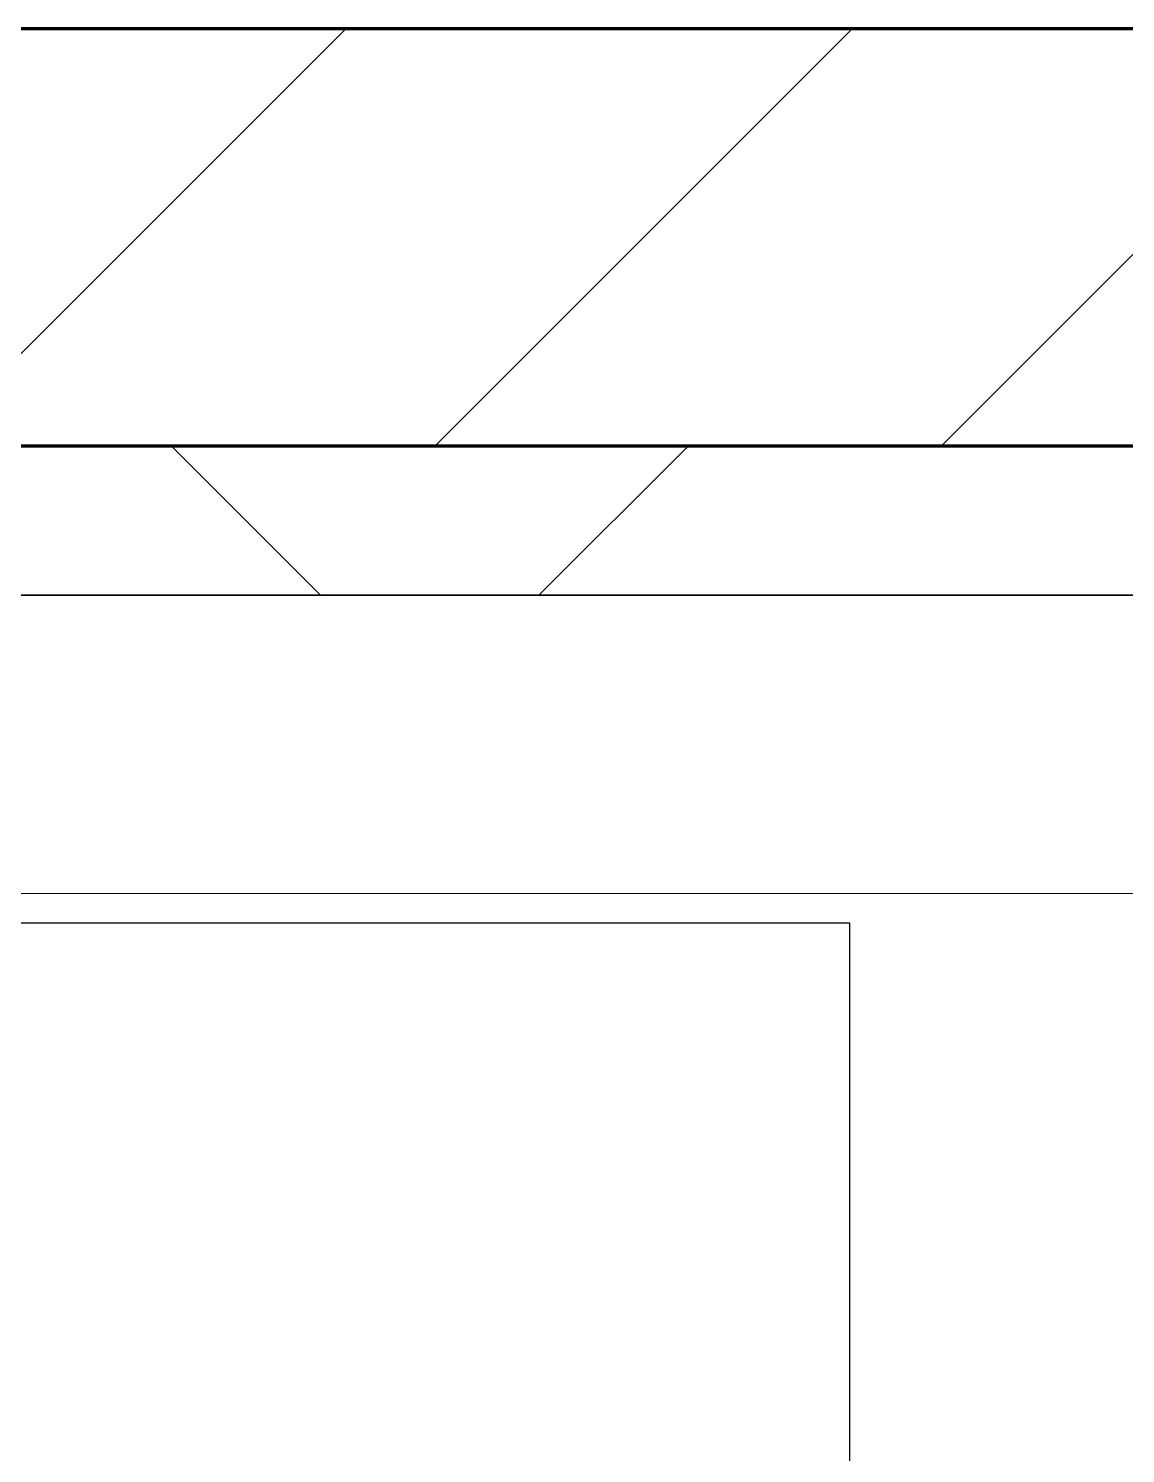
# Model space of a CAD drawing. Header units: millimetres. Extents: x -853432 to -773672, y -18171 to 22484.
# Drawn here: x -844207.6 to -843840, y 11416.2 to 11894 of the extents above; entities that cross this region are included whole.
import ezdxf
from ezdxf.xclip import XClip

# ---------------------------------------------------------------- set-up
doc = ezdxf.new("R2010")
doc.units = ezdxf.units.MM
doc.header["$XCLIPFRAME"] = 0
doc.layers.add('000 - WIPEOUT', color=250, linetype='Continuous')
doc.layers.add('A11_ALU.SOLID SHEET', color=2, linetype='Continuous')
for name, color, linetype, lineweight in [('A-GLAZ-CURT', 2, 'Continuous', 9), ('A-WALL', 5, 'Continuous', 35), ('A-WALL-FNSH', 2, 'Continuous', 35), ('A-WALL-PATT', 1, 'Continuous', 35), ('WALL-E', 2, 'Continuous', 35)]:
    doc.layers.add(name, color=color, linetype=linetype, lineweight=lineweight)

# ---------------------------------------------------------------- blocks, each defined once
blk = doc.blocks.new('System Panel - DPA-AR_Metal Ceiling Rectangular Panel-15987054-4251-01 ENLARGED CONCOURSE LEVEL - REFLECTED CEILING PLAN - SHEET 2')
at = {"layer": 'A-GLAZ-CURT'}
for p, q in [((-847507.46, 11604.02), (-845107.46, 11604.02)), ((-845107.46, 11604.02), (-847507.46, 11604.02))]:
    blk.add_line(p, q, dxfattribs=at)
blk = doc.blocks.new('PPLS-PP19_Custom Tile Pattern - Custom Tile Pattern-V67-4251-01 ENLARGED CONCOURSE LEVEL - REFLECTED CEILING PLAN - SHEET 2')
at = {"layer": 'A-GLAZ-CURT'}
for p, q in [((-300, 0), (300, 0)), ((300, 0), (-300, 0)), ((195.99, 0), (213.31, 0)), ((213.31, 0), (195.99, 0)), ((230.06, 0), (300, 0)), ((-300, -50), (300, -50)), ((300, -50), (-300, -50))]:
    blk.add_line(p, q, dxfattribs=at)
for points, knots in [([(94.4, 0), (94.4, 0), (94.64, 0), (99.11, 0), (108.97, 0), (120.79, 0), (139.94, 0), (163.31, 0), (185.23, 0), (193.62, 0), (194.69, 0), (194.79, 0)], [-2348.345796, -2348.345796, -2348.345796, -2348.345796, -2310.419338, -2233.599744, -2052.234781, -1843.028543, -1530.39897, -1095.004608, -529.74427, -295.064701, -265.121568, -265.121568, -265.121568, -265.121568]), ([(157.9, 0), (156.77, 0), (151.67, 0), (143.29, 0), (134.04, 0), (126.24, 0), (118.6, 0), (114.23, 0), (111.98, 0), (105.94, 0), (105.39, 0), (105.3, 0)], [-10292.955006, -10292.955006, -10292.955006, -10292.955006, -10098.273015, -9847.788484, -9677.714971, -9567.007022, -9453.21225, -9220.200448, -9012.77275, -8966.157302, -8942.008548, -8942.008548, -8942.008548, -8942.008548]), ([(168.37, 0), (167.68, 0), (162.47, 0), (147.16, 0), (119.85, 0), (105.98, 0)], [-543.375029, -543.375029, -543.375029, -543.375029, -530.793311, -458.593899, -403.157171, -403.157171, -403.157171, -403.157171]), ([(128.58, 0), (128.8, 0), (130.16, 0), (139.26, 0), (152.67, 0), (161.24, 0), (162.19, 0), (162.75, 0)], [-633.326174, -633.326174, -633.326174, -633.326174, -627.736123, -618.981161, -602.094757, -592.980799, -581.414464, -581.414464, -581.414464, -581.414464]), ([(174.2, 0), (172.03, 0), (168.39, 0), (161.95, 0), (161.28, 0), (158.35, 0), (157.85, 0), (157.77, 0)], [-10979.152007, -10979.152007, -10979.152007, -10979.152007, -10839.086983, -10768.332124, -10666.779182, -10580.760289, -10550.278881, -10550.278881, -10550.278881, -10550.278881]), ([(300, 0), (286.53, 0), (254.22, 0), (207.11, 0), (177.41, 0), (159.34, 0), (158.33, 0), (158.3, 0)], [-285.253232, -285.253232, -285.253232, -285.253232, -244.693688, -187.987675, -143.776725, -129.632772, -123.352749, -123.352749, -123.352749, -123.352749]), ([(159.07, 0), (159.13, 0), (160.84, 0), (165.21, 0), (174.15, 0), (185.98, 0), (208.82, 0), (219.42, 0), (230.06, 0)], [-115.643202, -115.643202, -115.643202, -115.643202, -114.681583, -87.660824, -65.295536, -41.623857, -24.459831, 0, 0, 0, 0]), ([(162.75, 0), (165.4, 0), (170.91, 0), (172.61, 0), (172.61, 0)], [-111.264224, -111.264224, -111.264224, -111.264224, -56.742688, -19.085662, -19.085662, -19.085662, -19.085662]), ([(173.97, 0), (173.78, 0), (171.99, 0), (169.67, 0), (168.99, 0)], [-8162.751079, -8162.751079, -8162.751079, -8162.751079, -8152.463617, -8069.855175, -8069.855175, -8069.855175, -8069.855175]), ([(171.51, 0), (176.48, 0), (193.23, 0), (201.73, 0), (208.81, 0), (213.9, 0), (241.96, 0), (266.73, 0), (281.71, 0), (291.71, 0), (296.52, 0), (297.86, 0), (298.09, 0)], [-7971.819559, -7971.819559, -7971.819559, -7971.819559, -7784.112253, -7606.717214, -7289.299508, -7042.621073, -6582.165592, -6068.460911, -5766.029927, -5566.724884, -5280.360606, -5199.253518, -5199.253518, -5199.253518, -5199.253518]), ([(172.07, 0), (177.66, 0), (187.87, 0), (201.08, 0), (207.47, 0), (213.96, 0), (215.11, 0)], [-255.364076, -255.364076, -255.364076, -255.364076, -237.955587, -223.92608, -215.862851, -208.75215, -208.75215, -208.75215, -208.75215]), ([(215.22, 0), (214.62, 0), (210.55, 0), (203.98, 0), (189.27, 0), (178.75, 0), (174.7, 0)], [-203.825446, -203.825446, -203.825446, -203.825446, -198.527383, -184.406837, -162.427601, -148.76164, -148.76164, -148.76164, -148.76164]), ([(193.8, 0), (193.33, 0), (190.11, 0), (184.41, 0), (176.47, 0), (174.73, 0)], [-11665.349007, -11665.349007, -11665.349007, -11665.349007, -11565.880756, -11105.624034, -10990.660139, -10990.660139, -10990.660139, -10990.660139]), ([(247.1, 0), (246.76, 0), (245.04, 0), (238.34, 0), (226.56, 0), (221.1, 0), (200.27, 0), (183.51, 0), (176.09, 0), (174.8, 0)], [-9649.085549, -9649.085549, -9649.085549, -9649.085549, -9581.591397, -9406.094246, -9221.510254, -9016.44624, -8717.832359, -8253.978395, -8178.368202, -8178.368202, -8178.368202, -8178.368202]), ([(300, 0), (288.22, 0), (262, 0), (230.43, 0), (219.94, 0), (219.02, 0)], [-12528.858583, -12528.858583, -12528.858583, -12528.858583, -11905.454923, -11162.864862, -10856.732305, -10856.732305, -10856.732305, -10856.732305]), ([(219.9, 0), (220.86, 0), (227.84, 0), (242.06, 0), (246.54, 0), (246.96, 0)], [-10670.940496, -10670.940496, -10670.940496, -10670.940496, -10511.382485, -9925.173265, -9834.877357, -9834.877357, -9834.877357, -9834.877357]), ([(284.76, 0), (284.76, 0), (285.09, 0), (287.47, 0), (293.59, 0), (297.76, 0), (300, 0)], [-4110.630118, -4110.630118, -4110.630118, -4110.630118, -4053.389046, -3959.664717, -3862.421465, -3746.95702, -3746.95702, -3746.95702, -3746.95702]), ([(297.38, 0), (295.84, 0), (291.62, 0), (285.38, 0), (284.87, 0)], [-4803.172655, -4803.172655, -4803.172655, -4803.172655, -4358.271401, -4143.037883, -4143.037883, -4143.037883, -4143.037883])]:
    blk.add_open_spline(points, degree=3, knots=knots, dxfattribs=at)
for points in [[(168.74, 0), (168.74, 0), (169.81, 0), (171.51, 0)], [(173.67, 0), (172.28, 0), (170.89, 0), (169.49, 0)], [(195.11, 0), (194.91, 0), (194.44, 0), (193.8, 0)]]:
    blk.add_open_spline(points, degree=3, dxfattribs=at)
blk = doc.blocks.new('PPLS-PP19_Custom Tile Pattern - Custom Tile Pattern-V68-4251-01 ENLARGED CONCOURSE LEVEL - REFLECTED CEILING PLAN - SHEET 2')
at = {"layer": 'A-GLAZ-CURT'}
for p, q in [((-300, 0), (300, 0)), ((300, 0), (-300, 0)), ((-293.07, 0), (-287.44, 0)), ((-287.44, 0), (-293.07, 0)), ((-287, 0), (-275.75, 0)), ((-275.75, 0), (-287, 0)), ((-222.32, 0), (-205, 0)), ((-205, 0), (-222.32, 0)), ((-300, -50), (300, -50)), ((300, -50), (-300, -50))]:
    blk.add_line(p, q, dxfattribs=at)
at = {"layer": 'A-GLAZ-CURT', "flags": 128}
for points in [[(-300, 0), (-291.56, 0), (-283.3, 0), (-275.2, 0), (-267.26, 0), (-259.45, 0), (-251.77, 0), (-244.2, 0), (-236.74, 0), (-229.36, 0), (-222.06, 0), (-214.83, 0), (-207.71, 0), (-200.76, 0), (-194.02, 0), (-187.54, 0), (-181.38, 0), (-175.58, 0), (-170.25, 0), (-165.64, 0), (-162.01, 0), (-159.53, 0), (-157.46, 0), (-154.52, 0), (-149.56, 0)], [(-150.63, 0), (-155.53, 0), (-160.27, 0), (-164.95, 0), (-169.65, 0), (-174.47, 0), (-179.49, 0), (-184.81, 0), (-190.44, 0), (-196.37, 0), (-202.58, 0), (-209.04, 0), (-215.73, 0), (-222.63, 0), (-229.72, 0), (-236.97, 0), (-244.39, 0), (-251.96, 0), (-259.67, 0), (-267.51, 0), (-275.48, 0), (-283.55, 0), (-291.73, 0), (-300, 0)], [(-125.17, 0), (-128.55, 0), (-134.16, 0), (-140.03, 0), (-145.5, 0), (-149.55, 0)], [(-149.42, 0), (-141.84, 0), (-132.81, 0), (-126.08, 0)]]:
    blk.add_lwpolyline(points, dxfattribs=at)
at = {"layer": 'A-GLAZ-CURT'}
for points in [[(-300, 0), (-295.85, 0), (-291.72, 0), (-287.63, 0)], [(-152.35, 0), (-151.53, 0), (-150.63, 0), (-149.65, 0)], [(-72.93, 0), (-74.89, 0), (-77.38, 0), (-80.14, 0)]]:
    blk.add_open_spline(points, degree=3, dxfattribs=at)
for points, knots in [([(-149.53, 0), (-168.87, 0), (-209.41, 0), (-262.56, 0), (-294.48, 0), (-300, 0)], [-16721.682787, -16721.682787, -16721.682787, -16721.682787, -15131.813646, -13729.592194, -13439.944408, -13439.944408, -13439.944408, -13439.944408]), ([(-287.42, 0), (-276.45, 0), (-233.33, 0), (-174.61, 0), (-129.95, 0), (-110.8, 0), (-99.5, 0), (-91.46, 0)], [-5097.392285, -5097.392285, -5097.392285, -5097.392285, -4502.809032, -2700.551212, -1002.059161, -460.363443, 0, 0, 0, 0]), ([(-150.23, 0), (-150.53, 0), (-152.59, 0), (-158.72, 0), (-174.02, 0), (-185.59, 0), (-209.77, 0), (-232.01, 0), (-255.22, 0), (-262.59, 0), (-264.9, 0), (-265.4, 0)], [-2523.617513, -2523.617513, -2523.617513, -2523.617513, -2477.344047, -2237.412286, -2029.680487, -1755.085331, -1400.429864, -858.079193, -543.655514, -208.940337, 0, 0, 0, 0]), ([(-258.6, 0), (-257.91, 0), (-254.26, 0), (-241.25, 0), (-225.99, 0), (-213.1, 0), (-200.2, 0), (-185.8, 0), (-171.77, 0), (-158.7, 0), (-157.22, 0)], [-5722.54675, -5722.54675, -5722.54675, -5722.54675, -5657.471696, -5413.335975, -5017.494783, -4832.723979, -4666.091899, -4349.945572, -4000.813434, -3840.635403, -3840.635403, -3840.635403, -3840.635403]), ([(-149.6, 0), (-152.69, 0), (-162.6, 0), (-177.91, 0), (-199.46, 0), (-216.65, 0), (-231.26, 0), (-233.46, 0), (-234, 0)], [-2276.373206, -2276.373206, -2276.373206, -2276.373206, -2113.765672, -1763.376603, -1422.553702, -978.033455, -846.069444, -682.911962, -682.911962, -682.911962, -682.911962]), ([(-233.49, 0), (-233.44, 0), (-232.38, 0), (-230.74, 0), (-225.3, 0), (-223.63, 0)], [-455.274641, -455.274641, -455.274641, -455.274641, -440.605512, -119.536984, 0, 0, 0, 0]), ([(-223.63, 0), (-219.39, 0), (-206.17, 0), (-188.58, 0), (-169.02, 0), (-152.12, 0), (-136.84, 0), (-127.33, 0), (-124.19, 0), (-123.43, 0), (-123.28, 0)], [-5463.295695, -5463.295695, -5463.295695, -5463.295695, -5161.076232, -4739.070012, -4465.409639, -4149.119819, -3839.893365, -3647.167523, -3488.92562, -3439.852845, -3439.852845, -3439.852845, -3439.852845]), ([(-118.78, 0), (-121.86, 0), (-126.28, 0), (-136.96, 0), (-146.69, 0), (-149.37, 0), (-149.87, 0)], [-5938.474035, -5938.474035, -5938.474035, -5938.474035, -5700.061948, -5508.838257, -5298.784692, -5232.923633, -5232.923633, -5232.923633, -5232.923633]), ([(-149.54, 0), (-148.97, 0), (-146.47, 0), (-143.57, 0), (-138.62, 0)], [-3415.089356, -3415.089356, -3415.089356, -3415.089356, -3371.022232, -3227.460399, -3227.460399, -3227.460399, -3227.460399]), ([(-133.82, 0), (-135.51, 0), (-137.8, 0), (-146.26, 0), (-148.93, 0), (-149.53, 0)], [-2731.647847, -2731.647847, -2731.647847, -2731.647847, -2418.507304, -2308.929706, -2277.605446, -2277.605446, -2277.605446, -2277.605446]), ([(-137.88, 0), (-140.56, 0), (-146.73, 0), (-147.55, 0), (-149.41, 0)], [-3187.727384, -3187.727384, -3187.727384, -3187.727384, -2919.378265, -2570.193161, -2570.193161, -2570.193161, -2570.193161]), ([(-80.58, 0), (-81.32, 0), (-95.45, 0), (-118.24, 0), (-144.22, 0), (-149.12, 0)], [-19037.359259, -19037.359259, -19037.359259, -19037.359259, -18935.241197, -17136.203329, -16733.021146, -16733.021146, -16733.021146, -16733.021146]), ([(-26.75, 0), (-27.82, 0), (-36.18, 0), (-53.55, 0), (-78.2, 0), (-110.94, 0), (-130.52, 0), (-147.74, 0), (-149.07, 0)], [-8718.362214, -8718.362214, -8718.362214, -8718.362214, -8532.293389, -8073.216054, -7508.296369, -7004.680444, -6449.282163, -6277.220794, -6277.220794, -6277.220794, -6277.220794]), ([(-148.61, 0), (-146.67, 0), (-141.78, 0), (-127.26, 0), (-107.3, 0), (-90.42, 0), (-75.26, 0), (-68.41, 0), (-65.12, 0), (-63.63, 0)], [-4825.010153, -4825.010153, -4825.010153, -4825.010153, -4440.880425, -4054.690705, -3793.097032, -3402.597032, -3144.956779, -3050.982048, -2969.237017, -2969.237017, -2969.237017, -2969.237017]), ([(-148.23, 0), (-146.94, 0), (-140.15, 0), (-137.28, 0), (-133.93, 0), (-128.78, 0), (-126.5, 0)], [-6162.058746, -6162.058746, -6162.058746, -6162.058746, -6017.569127, -5560.701257, -5364.112219, -5231.017328, -5231.017328, -5231.017328, -5231.017328]), ([(-86.16, 0), (-91.37, 0), (-104.13, 0), (-122.65, 0), (-139.03, 0), (-146.11, 0), (-146.95, 0)], [-1681.3698, -1681.3698, -1681.3698, -1681.3698, -1374.161226, -945.742622, -741.901385, -489.130243, -489.130243, -489.130243, -489.130243]), ([(-146.69, 0), (-146.59, 0), (-145.49, 0), (-135.69, 0), (-128.29, 0), (-125.15, 0)], [-420.34245, -420.34245, -420.34245, -420.34245, -406.956646, -290.263673, 0, 0, 0, 0]), ([(-127.41, 0), (-131.63, 0), (-133.16, 0), (-134.09, 0), (-134.15, 0)], [-8540.990293, -8540.990293, -8540.990293, -8540.990293, -8266.114998, -8246.473386, -8246.473386, -8246.473386, -8246.473386]), ([(-134.15, 0), (-133.32, 0), (-130.31, 0), (-117.33, 0), (-95, 0), (-84.18, 0), (-80.58, 0)], [-7657.439573, -7657.439573, -7657.439573, -7657.439573, -7293.749979, -6839.55839, -6236.997189, -5898.149699, -5898.149699, -5898.149699, -5898.149699]), ([(-120.13, 0), (-120.14, 0), (-120.24, 0), (-121.3, 0), (-129.25, 0), (-133.82, 0)], [-2933.992132, -2933.992132, -2933.992132, -2933.992132, -2920.575025, -2840.280255, -2731.647847, -2731.647847, -2731.647847, -2731.647847]), ([(-113.43, 0), (-113.44, 0), (-113.96, 0), (-119.73, 0), (-125.43, 0), (-127.03, 0), (-127.41, 0)], [-328.499627, -328.499627, -328.499627, -328.499627, -282.672656, -98.539552, -24.539552, 0, 0, 0, 0]), ([(-126.5, 0), (-122.44, 0), (-108.71, 0), (-86.68, 0), (-63.44, 0), (-54.4, 0), (-48.53, 0), (-30.79, 0), (-18.03, 0), (8.61, 0), (15.02, 0), (22.91, 0), (31, 0), (39.04, 0), (51.19, 0), (58.74, 0), (61.34, 0), (61.45, 0)], [-5231.017328, -5231.017328, -5231.017328, -5231.017328, -4994.692869, -4542.524482, -4008.285538, -3689.699207, -3546.54457, -3315.260113, -2864.387349, -2439.246196, -2084.094819, -1956.422387, -1818.904206, -1645.594513, -1443.202566, -1228.752106, -1120.932285, -1120.932285, -1120.932285, -1120.932285]), ([(-125.15, 0), (-124.93, 0), (-121.96, 0), (-113.01, 0), (-98.9, 0), (-89.16, 0), (-81.95, 0), (-80.59, 0)], [-3362.7396, -3362.7396, -3362.7396, -3362.7396, -3342.215224, -3074.362186, -2902.289527, -2605.247022, -2536.094159, -2536.094159, -2536.094159, -2536.094159]), ([(-122.08, 0), (-122.01, 0), (-121.69, 0), (-121.2, 0), (-120.88, 0)], [-3136.336417, -3136.336417, -3136.336417, -3136.336417, -3110.304437, -3035.164275, -3035.164275, -3035.164275, -3035.164275]), ([(-36.33, 0), (-36.43, 0), (-37.27, 0), (-45.02, 0), (-46.13, 0), (-60.59, 0), (-81.23, 0), (-99.51, 0), (-114.02, 0), (-117.28, 0), (-118.78, 0)], [-1855.773136, -1855.773136, -1855.773136, -1855.773136, -1810.870157, -1672.078046, -1405.135169, -1060.00838, -740.068933, -229.489605, -116.330425, 0, 0, 0, 0]), ([(-117.74, 0), (-117.19, 0), (-114.78, 0), (-113.43, 0), (-113.43, 0)], [-821.249067, -821.249067, -821.249067, -821.249067, -394.672656, -330.879064, -330.879064, -330.879064, -330.879064]), ([(-80.59, 0), (-81.63, 0), (-92.01, 0), (-107.61, 0), (-116.56, 0), (-117.56, 0)], [-2277.842043, -2277.842043, -2277.842043, -2277.842043, -2193.204658, -1433.981041, -985.49888, -985.49888, -985.49888, -985.49888]), ([(-115.82, 0), (-114.96, 0), (-110.41, 0), (-96.78, 0), (-71.33, 0), (-42.53, 0), (-12.78, 0), (4.23, 0), (9.64, 0), (10.14, 0), (10.18, 0)], [-5724.064692, -5724.064692, -5724.064692, -5724.064692, -5430.283136, -5103.229623, -4799.173296, -4065.652676, -3589.737505, -3285.047089, -3066.359526, -3044.715262, -3044.715262, -3044.715262, -3044.715262]), ([(-12.41, 0), (-17.53, 0), (-26.77, 0), (-40, 0), (-56.24, 0), (-75.59, 0), (-94, 0), (-112.01, 0), (-114.94, 0), (-115.63, 0)], [-2435.772209, -2435.772209, -2435.772209, -2435.772209, -2125.455881, -1792.521578, -1466.981642, -1208.454564, -789.402658, -501.969187, -243.577221, -243.577221, -243.577221, -243.577221]), ([(-91.46, 0), (-90.09, 0), (-86.56, 0), (-82.77, 0), (-80.59, 0)], [-19832.387487, -19832.387487, -19832.387487, -19832.387487, -19753.885894, -19641.364679, -19641.364679, -19641.364679, -19641.364679]), ([(-63.96, 0), (-64.13, 0), (-72.5, 0), (-80.63, 0), (-86.16, 0)], [-2171.769325, -2171.769325, -2171.769325, -2171.769325, -2007.031671, -1681.3698, -1681.3698, -1681.3698, -1681.3698]), ([(-80.66, 0), (-81.74, 0), (-82.85, 0), (-83.28, 0), (-83.28, 0)], [-1570.764304, -1570.764304, -1570.764304, -1570.764304, -1424.436217, -1393.971743, -1393.971743, -1393.971743, -1393.971743]), ([(-83.28, 0), (-83.28, 0), (-83.04, 0), (-81.92, 0), (-81.28, 0)], [-1393.4169, -1393.4169, -1393.4169, -1393.4169, -1353.722004, -1316.973006, -1316.973006, -1316.973006, -1316.973006]), ([(-80.43, 0), (-78.54, 0), (-75.52, 0), (-72.73, 0), (-72.64, 0), (-72.64, 0)], [-19638.67709, -19638.67709, -19638.67709, -19638.67709, -19541.04734, -19478.625389, -19471.062469, -19471.062469, -19471.062469, -19471.062469]), ([(-80.33, 0), (-78.46, 0), (-70.84, 0), (-62.74, 0), (-60.36, 0), (-59.97, 0)], [-5890.338133, -5890.338133, -5890.338133, -5890.338133, -5713.340575, -5140.470607, -5006.787413, -5006.787413, -5006.787413, -5006.787413]), ([(-36.62, 0), (-36.62, 0), (-40.35, 0), (-44.32, 0), (-58.03, 0), (-73.11, 0), (-79.79, 0)], [-4069.478503, -4069.478503, -4069.478503, -4069.478503, -3858.647035, -3538.256648, -2842.901703, -2299.497386, -2299.497386, -2299.497386, -2299.497386]), ([(-29.03, 0), (-33.97, 0), (-43.74, 0), (-56.37, 0), (-71.66, 0), (-76.29, 0), (-79.49, 0), (-79.79, 0)], [-2680.714891, -2680.714891, -2680.714891, -2680.714891, -2413.671296, -2161.752162, -2006.592567, -1646.621388, -1608.428934, -1608.428934, -1608.428934, -1608.428934]), ([(-79.76, 0), (-75.83, 0), (-70.36, 0), (-65.93, 0), (-65.07, 0)], [-2522.0547, -2522.0547, -2522.0547, -2522.0547, -2322.099534, -2241.8264, -2241.8264, -2241.8264, -2241.8264]), ([(-79.53, 0), (-79.27, 0), (-74.88, 0), (-62.97, 0), (-48.14, 0), (-36.49, 0), (-33.57, 0), (-29.94, 0), (-28.57, 0)], [-1286.743147, -1286.743147, -1286.743147, -1286.743147, -1274.333717, -1073.56893, -651.549973, -296.515819, -83.513472, 0, 0, 0, 0])]:
    blk.add_open_spline(points, degree=3, knots=knots, dxfattribs=at)
blk = doc.blocks.new('*U634')
at = {"layer": 'A-GLAZ-CURT', "rotation": 180}
for name, p in [('PPLS-PP19_Custom Tile Pattern - Custom Tile Pattern-V68-4251-01 ENLARGED CONCOURSE LEVEL - REFLECTED CEILING PLAN - SHEET 2', (-8400, 8125)), ('PPLS-PP19_Custom Tile Pattern - Custom Tile Pattern-V67-4251-01 ENLARGED CONCOURSE LEVEL - REFLECTED CEILING PLAN - SHEET 2', (-7800, 8125))]:
    blk.add_blockref(name, p, dxfattribs=at)
at = {"layer": 'A-GLAZ-CURT'}
blk.add_blockref('System Panel - DPA-AR_Metal Ceiling Rectangular Panel-15987054-4251-01 ENLARGED CONCOURSE LEVEL - REFLECTED CEILING PLAN - SHEET 2', (838282.37, -3579.02), dxfattribs=at)
blk = doc.blocks.new('*U1002')
at = {"color": 3}
blk.add_wipeout([(-1087.5, -850), (1087.5, -850), (1087.5, -1150), (-1087.5, -1150)], dxfattribs=at).dxf.layer = '000 - WIPEOUT'
at = {"layer": 'A11_ALU.SOLID SHEET', "color": 0, "linetype": 'ByBlock'}
blk.add_lwpolyline([(-1087.5, -1150), (1087.5, -1150), (1087.5, -850), (-1087.5, -850)], close=True, dxfattribs=at)
blk = doc.blocks.new('*U1213')
blk.add_lwpolyline([(-83950, 6309), (-96205.17, 6309), (-96205.17, 8125), (-104695, 8125), (-104695, 7050), (-108275, 7050), (-108275, 3850), (-101417.5, 3850), (-101417.5, 550), (-83950, 550)], close=True)
at = {"layer": 'A11_ALU.SOLID SHEET', "color": 0, "linetype": 'ByBlock', "rotation": 90}
blk.add_blockref('*U1002', (-100400, 6927.5), dxfattribs=at)

msp = doc.modelspace()

# ---------------------------------------------------------------- hatches: boundary and pattern name
at = {"layer": 'A-WALL-PATT', "lineweight": 9}
h = msp.add_hatch(dxfattribs=at)
h.set_pattern_fill('FP_2', color=256, style=0, pattern_type=2)
h.set_pattern_definition([(45, (0, 0), (-84.852814, 84.852814), [])])
h.paths.add_polyline_path([(-840837.54, 11754.02), (-840837.54, 11894.02), (-849372.5, 11894.02), (-849372.5, 11754.02), (-844960.16, 11754.02)])

# ---------------------------------------------------------------- linework, layer by layer
at = {"layer": 'A-WALL', "color": 7, "lineweight": 70}
for p, q in [((-849372.5, 11894.02), (-840837.54, 11894.02)), ((-840837.54, 11754.02), (-849372.5, 11754.02))]:
    msp.add_line(p, q, dxfattribs=at)
at = {"layer": 'A-WALL-FNSH', "color": 250}
msp.add_line((-849372.5, 11754.02), (-840837.54, 11754.02), dxfattribs=at)
at = {"layer": 'WALL-E'}
for p, q in [((-843957.37, 11894.02), (-840837.54, 11894.02)), ((-840837.54, 11894.02), (-843957.37, 11894.02)), ((-843957.37, 11754.02), (-840837.54, 11754.02)), ((-840837.54, 11754.02), (-843957.37, 11754.02))]:
    msp.add_line(p, q, dxfattribs=at)

# ---------------------------------------------------------------- block references
at = {"layer": 'A11_ALU.SOLID SHEET'}
ref = msp.add_blockref('*U1213', (-744682.37, 3579.02), dxfattribs=at)
XClip(ref).set_block_clipping_path([(-104690.1238047112, -9620.0029952966), (-34092.6543255156, 14392.9971737705)])

# ---------------------------------------------------------------- next in the draw order: hatches: boundary and pattern name
at = {"layer": 'A-WALL-PATT', "lineweight": 9}
h = msp.add_hatch(dxfattribs=at)
h.set_pattern_fill('FP_4', color=256, style=0, pattern_type=2)
h.set_pattern_definition([(45, (0, 0), (-212.13203, 212.13203), []), (135, (0, 0), (-212.13203, -212.13203), [])])
h.paths.add_polyline_path([(-840837.54, 11704.02), (-840837.54, 11754.02), (-849372.5, 11753.7), (-849372.5, 11704.02), (-840887.54, 11704.02)])

# ---------------------------------------------------------------- next in the draw order: linework, layer by layer
at = {"layer": 'A-WALL-FNSH', "color": 250}
msp.add_line((-840887.54, 11704.02), (-849372.5, 11704.02), dxfattribs=at)

# ---------------------------------------------------------------- next in the draw order: block references
msp.add_blockref('*U634', (-835882.37, 3579.02))

doc.saveas('drawing.dxf')
